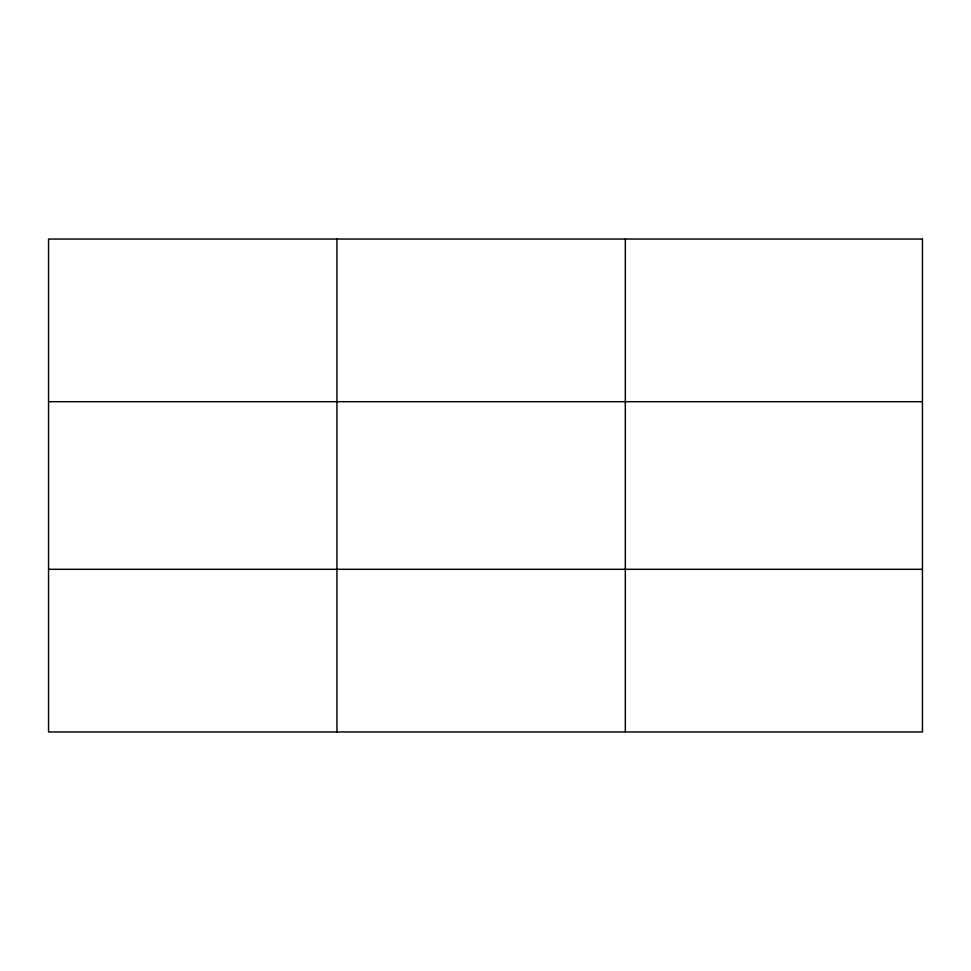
<?xml version="1.0" encoding="UTF-8"?>
<svg xmlns="http://www.w3.org/2000/svg" width="971" height="971" viewBox="0 0 971 971"><rect width="100%" height="100%" fill="white"/><g stroke="black" fill="none" stroke-linecap="round" stroke-linejoin="round"><path stroke-width="1.46" d="M336.937 239.048L336.937 731.952M625.324 239.048L625.324 731.952M48.55 401.703L922.45 401.703M48.55 569.297L922.45 569.297M922.45 239.048L922.45 731.952L48.55 731.952L48.55 239.048L922.45 239.048"/></g></svg>
